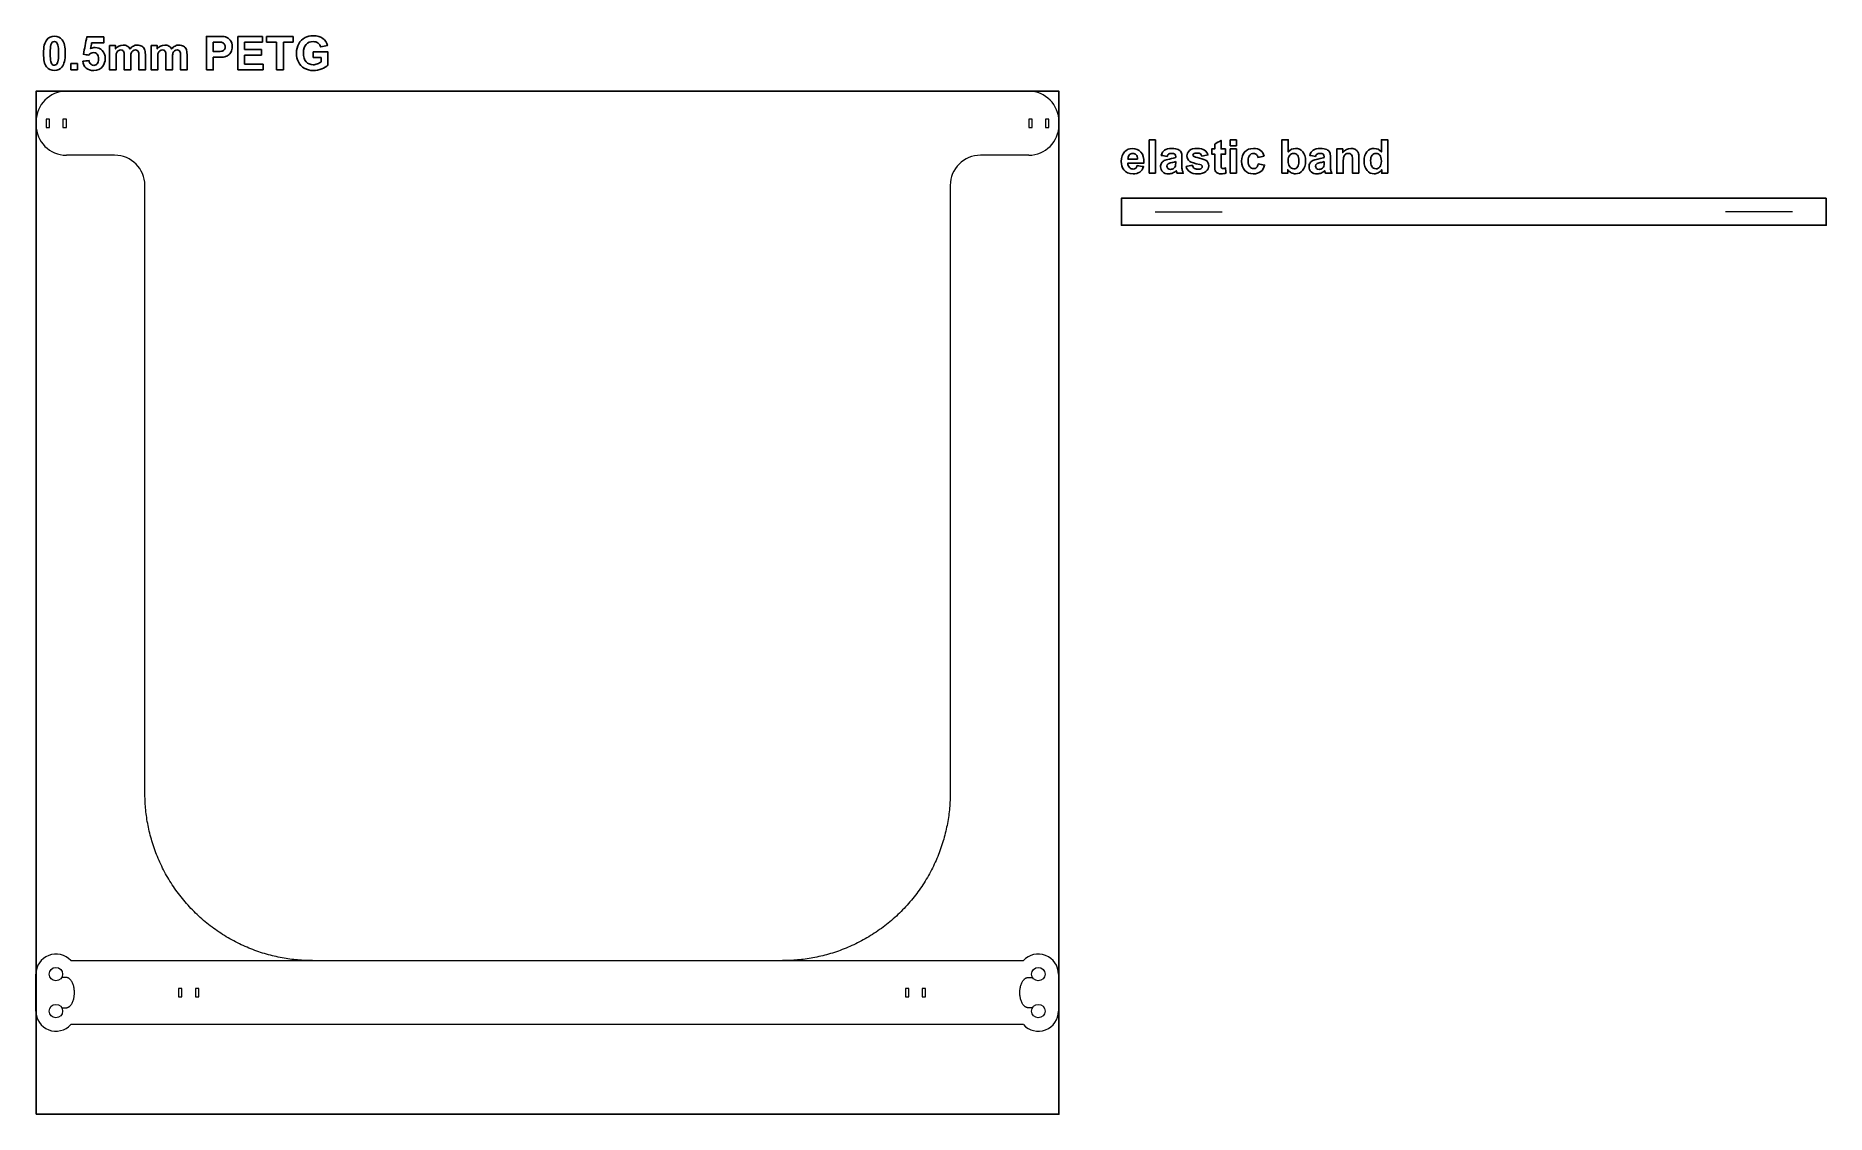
# Model space of a CAD drawing. Header units: millimetres. Extents: x -54 to 480, y -106 to 215.
import ezdxf

# ---------------------------------------------------------------- set-up
doc = ezdxf.new("R2010")
doc.units = ezdxf.units.MM
doc.header["$MEASUREMENT"] = 0
doc.layers.add('cut', color=1, linetype='Continuous', lineweight=0, true_color=0xff0000)
doc.layers.add('elastic', color=162, linetype='Continuous', true_color=0x181bd3)
doc.layers.add('stock', color=92, linetype='Continuous', true_color=0x01bc14)

msp = doc.modelspace()

# ---------------------------------------------------------------- linework, layer by layer
at = {"layer": 'cut'}
for p, q in [((-44.73, 198.47), (242.07, 198.47)), ((-53.73, 188.42), (-53.73, 189.47)), ((251.07, 189.47), (251.07, 188.42)), ((-30.33, 179.42), (-44.73, 179.42)), ((242.07, 179.42), (227.67, 179.42)), ((-21.33, -10.58), (-21.33, 170.42)), ((218.67, 170.42), (218.67, -10.58)), ((-43.38, -60.58), (240.47, -60.58)), ((-44.82, -65.59), (-46.1, -65.59)), ((241.91, -65.59), (243.19, -65.59)), ((-46.1, -74.62), (-44.82, -74.62)), ((243.19, -74.62), (241.91, -74.62)), ((240.47, -79.63), (-43.38, -79.63))]:
    msp.add_line(p, q, dxfattribs=at)
for points in [[(-49.73, 187.7), (-49.73, 190.2), (-50.73, 190.2), (-50.73, 187.7)], [(-44.73, 187.7), (-44.73, 190.2), (-45.73, 190.2), (-45.73, 187.7)], [(243.07, 187.7), (243.07, 190.2), (242.07, 190.2), (242.07, 187.7)], [(248.07, 187.7), (248.07, 190.2), (247.07, 190.2), (247.07, 187.7)], [(-10.28, -71.35), (-10.28, -68.85), (-11.28, -68.85), (-11.28, -71.35)], [(-5.28, -71.35), (-5.28, -68.85), (-6.28, -68.85), (-6.28, -71.35)], [(206.32, -71.35), (206.32, -68.85), (205.32, -68.85), (205.32, -71.35)], [(211.32, -71.35), (211.32, -68.85), (210.32, -68.85), (210.32, -71.35)]]:
    msp.add_lwpolyline(points, close=True, dxfattribs=at)
for points in [[(279.7, 162.57), (299.7, 162.57)], [(469.7, 162.57), (449.7, 162.57)], [(-53.83, -75.6), (-53.83, -64.6)], [(250.92, -64.6), (250.92, -75.6)]]:
    msp.add_lwpolyline(points, dxfattribs=at)
for centre in [(-47.83, -64.6), (244.92, -64.6), (-47.83, -75.6), (244.92, -75.6)]:
    msp.add_circle(centre, 2, dxfattribs=at)
for centre, radius, start, end in [((-44.73, 189.47), 9, 90, 180), ((242.07, 189.47), 9, 0, 90), ((-44.73, 188.42), 9, 180, 270), ((242.07, 188.42), 9, 270, 360), ((-30.33, 170.42), 9, 0, 90), ((227.67, 170.42), 9, 90, 180), ((-47.83, -64.6), 6, 42.1314, 180.0006), ((244.92, -64.6), 6, 359.9994, 137.8686), ((-47.83, -75.6), 6, 179.9994, 317.8686), ((244.92, -75.6), 6, 222.1314, 0.0006)]:
    msp.add_arc(centre, radius, start, end, dxfattribs=at)
for points in [[(28.67, -60.58), (-21.33, -60.58), (-21.33, -10.58)], [(218.67, -10.58), (218.67, -60.58), (168.67, -60.58)]]:
    msp.add_rational_spline(points, [1, 0.707106781187, 1], degree=2, dxfattribs=at)
for points in [[(-44.82, -74.62), (-42.32, -74.62), (-42.32, -70.1), (-42.32, -65.59), (-44.82, -65.59)], [(241.91, -74.62), (239.41, -74.62), (239.41, -70.1), (239.41, -65.59), (241.91, -65.59)]]:
    msp.add_rational_spline(points, [1, 0.707106781187, 1, 0.707106781187, 1], degree=2, knots=[23.012835, 23.012835, 23.012835, 26.939825, 26.939825, 30.866816, 30.866816, 30.866816], dxfattribs=at)
at = {"layer": 'elastic'}
for p, q in [((277.97, 174.02), (277.97, 184.02)), ((277.97, 184.02), (279.88, 184.02)), ((279.88, 184.02), (279.88, 174.02)), ((302.04, 182.25), (302.04, 184.02)), ((302.04, 184.02), (303.96, 184.02)), ((303.96, 182.25), (302.04, 182.25)), ((303.96, 184.02), (303.96, 182.25)), ((302.04, 174.02), (302.04, 181.27)), ((302.04, 181.27), (303.96, 181.27)), ((303.96, 181.27), (303.96, 174.02)), ((279.88, 174.02), (277.97, 174.02)), ((303.96, 174.02), (302.04, 174.02))]:
    msp.add_line(p, q, dxfattribs=at)
msp.add_lwpolyline([(479.7, 166.57), (269.7, 166.57), (269.7, 158.57), (479.7, 158.57)], close=True, dxfattribs=at)
for points, knots in [([(274.39, 176.33), (274.29, 175.96), (274.13, 175.7), (273.93, 175.54), (273.73, 175.37), (273.47, 175.29), (273.17, 175.29), (272.73, 175.29), (272.36, 175.45), (272.07, 175.76), (271.77, 176.08), (271.62, 176.52), (271.6, 177.09), (273.2, 177.09), (274.81, 177.09), (276.41, 177.09), (276.43, 178.56), (276.14, 179.65), (275.51, 180.36), (274.89, 181.07), (274.04, 181.43), (272.96, 181.43), (272, 181.43), (271.21, 181.09), (270.58, 180.41), (269.95, 179.73), (269.64, 178.79), (269.64, 177.59), (269.64, 176.58), (269.88, 175.75), (270.36, 175.09), (270.96, 174.27), (271.89, 173.86), (273.15, 173.86), (273.95, 173.86), (274.61, 174.04), (275.14, 174.41), (275.67, 174.77), (276.06, 175.31), (276.3, 176.01), (275.67, 176.11), (275.03, 176.22), (274.39, 176.33)], [-14, -14, -14, -14, -13, -13, -13, -12, -12, -12, -11, -11, -11, -10, -10, -10, -9, -9, -9, -8, -8, -8, -7, -7, -7, -6, -6, -6, -5, -5, -5, -4, -4, -4, -3, -3, -3, -2, -2, -2, -1, -1, -1, 0, 0, 0, 0]), ([(283.28, 179.06), (283.4, 179.39), (283.55, 179.63), (283.75, 179.76), (283.94, 179.9), (284.2, 179.96), (284.54, 179.96), (285.05, 179.96), (285.39, 179.88), (285.57, 179.73), (285.76, 179.57), (285.85, 179.31), (285.85, 178.94), (285.85, 178.88), (285.85, 178.81), (285.85, 178.75), (285.5, 178.6), (284.88, 178.45), (283.98, 178.28), (283.32, 178.15), (282.81, 178), (282.46, 177.83), (282.11, 177.66), (281.83, 177.41), (281.64, 177.09), (281.44, 176.77), (281.34, 176.41), (281.34, 176), (281.34, 175.38), (281.56, 174.87), (281.99, 174.46), (282.42, 174.06), (283.01, 173.86), (283.75, 173.86), (284.18, 173.86), (284.57, 173.94), (284.95, 174.1), (285.32, 174.26), (285.67, 174.49), (286, 174.81), (286.01, 174.78), (286.03, 174.7), (286.06, 174.59), (286.14, 174.34), (286.2, 174.15), (286.25, 174.02), (286.88, 174.02), (287.51, 174.02), (288.15, 174.02), (287.98, 174.37), (287.86, 174.69), (287.8, 174.99), (287.74, 175.3), (287.71, 175.76), (287.71, 176.4), (287.72, 177.15), (287.72, 177.89), (287.73, 178.64), (287.73, 179.47), (287.64, 180.04), (287.47, 180.35), (287.3, 180.67), (287.01, 180.92), (286.59, 181.13), (286.17, 181.33), (285.54, 181.43), (284.68, 181.43), (283.74, 181.43), (283.03, 181.26), (282.55, 180.92), (282.07, 180.59), (281.74, 180.07), (281.54, 179.37), (282.12, 179.26), (282.7, 179.16), (283.28, 179.06)], [-25, -25, -25, -25, -24, -24, -24, -23, -23, -23, -22, -22, -22, -21, -21, -21, -20, -20, -20, -19, -19, -19, -18, -18, -18, -17, -17, -17, -16, -16, -16, -15, -15, -15, -14, -14, -14, -13, -13, -13, -12, -12, -12, -11, -11, -11, -10, -10, -10, -9, -9, -9, -8, -8, -8, -7, -7, -7, -6, -6, -6, -5, -5, -5, -4, -4, -4, -3, -3, -3, -2, -2, -2, -1, -1, -1, 0, 0, 0, 0]), ([(288.94, 176.09), (289.12, 175.4), (289.5, 174.86), (290.07, 174.46), (290.65, 174.06), (291.43, 173.86), (292.42, 173.86), (293.5, 173.86), (294.32, 174.1), (294.88, 174.57), (295.43, 175.05), (295.71, 175.62), (295.71, 176.29), (295.71, 176.89), (295.51, 177.37), (295.11, 177.71), (294.71, 178.05), (293.99, 178.33), (292.97, 178.56), (291.95, 178.8), (291.35, 178.98), (291.18, 179.1), (291.05, 179.2), (290.99, 179.31), (290.99, 179.45), (290.99, 179.61), (291.06, 179.74), (291.21, 179.84), (291.43, 179.98), (291.79, 180.05), (292.29, 180.05), (292.69, 180.05), (293, 179.98), (293.22, 179.83), (293.43, 179.68), (293.58, 179.46), (293.66, 179.18), (294.26, 179.29), (294.86, 179.4), (295.46, 179.51), (295.28, 180.14), (294.95, 180.62), (294.47, 180.94), (293.99, 181.27), (293.25, 181.43), (292.26, 181.43), (291.22, 181.43), (290.45, 181.22), (289.95, 180.79), (289.46, 180.36), (289.21, 179.83), (289.21, 179.21), (289.21, 178.51), (289.5, 177.97), (290.07, 177.57), (290.48, 177.29), (291.46, 176.98), (293.01, 176.64), (293.34, 176.56), (293.55, 176.48), (293.65, 176.39), (293.74, 176.29), (293.79, 176.17), (293.79, 176.03), (293.79, 175.81), (293.7, 175.64), (293.53, 175.51), (293.28, 175.33), (292.91, 175.24), (292.42, 175.24), (291.97, 175.24), (291.62, 175.34), (291.37, 175.53), (291.11, 175.73), (290.95, 176.01), (290.87, 176.38), (290.23, 176.28), (289.58, 176.19), (288.94, 176.09)], [-26, -26, -26, -26, -25, -25, -25, -24, -24, -24, -23, -23, -23, -22, -22, -22, -21, -21, -21, -20, -20, -20, -19, -19, -19, -18, -18, -18, -17, -17, -17, -16, -16, -16, -15, -15, -15, -14, -14, -14, -13, -13, -13, -12, -12, -12, -11, -11, -11, -10, -10, -10, -9, -9, -9, -8, -8, -8, -7, -7, -7, -6, -6, -6, -5, -5, -5, -4, -4, -4, -3, -3, -3, -2, -2, -2, -1, -1, -1, 0, 0, 0, 0]), ([(300.71, 181.27), (300.71, 180.76), (300.71, 180.25), (300.71, 179.74), (300.27, 179.74), (299.84, 179.74), (299.4, 179.74), (299.4, 178.76), (299.4, 177.79), (299.4, 176.82), (299.4, 176.23), (299.41, 175.88), (299.44, 175.78), (299.46, 175.69), (299.52, 175.61), (299.61, 175.54), (299.7, 175.48), (299.81, 175.45), (299.93, 175.45), (300.11, 175.45), (300.37, 175.51), (300.7, 175.63), (300.76, 175.14), (300.81, 174.64), (300.87, 174.14), (300.42, 173.95), (299.92, 173.86), (299.35, 173.86), (299.01, 173.86), (298.7, 173.92), (298.42, 174.03), (298.14, 174.15), (297.94, 174.3), (297.81, 174.48), (297.68, 174.67), (297.59, 174.91), (297.54, 175.23), (297.5, 175.45), (297.48, 175.9), (297.48, 176.58), (297.48, 177.63), (297.48, 178.68), (297.48, 179.74), (297.18, 179.74), (296.89, 179.74), (296.6, 179.74), (296.6, 180.25), (296.6, 180.76), (296.6, 181.27), (296.89, 181.27), (297.18, 181.27), (297.48, 181.27), (297.48, 181.74), (297.48, 182.22), (297.48, 182.7), (298.12, 183.08), (298.76, 183.45), (299.4, 183.82), (299.4, 182.97), (299.4, 182.12), (299.4, 181.27), (299.84, 181.27), (300.27, 181.27), (300.71, 181.27)], [0, 0, 0, 0, 1, 1, 1, 2, 2, 2, 3, 3, 3, 4, 4, 4, 5, 5, 5, 6, 6, 6, 7, 7, 7, 8, 8, 8, 9, 9, 9, 10, 10, 10, 11, 11, 11, 12, 12, 12, 13, 13, 13, 14, 14, 14, 15, 15, 15, 16, 16, 16, 17, 17, 17, 18, 18, 18, 19, 19, 19, 20, 20, 20, 21, 21, 21, 21]), ([(312.24, 179.12), (312.01, 179.9), (311.64, 180.48), (311.12, 180.86), (310.6, 181.24), (309.89, 181.43), (309.01, 181.43), (307.93, 181.43), (307.08, 181.1), (306.45, 180.43), (305.81, 179.76), (305.5, 178.83), (305.5, 177.64), (305.5, 176.45), (305.81, 175.53), (306.44, 174.86), (307.07, 174.19), (307.92, 173.86), (308.98, 173.86), (309.91, 173.86), (310.65, 174.08), (311.21, 174.52), (311.76, 174.96), (312.14, 175.61), (312.33, 176.48), (311.71, 176.58), (311.08, 176.69), (310.45, 176.8), (310.36, 176.29), (310.19, 175.94), (309.96, 175.73), (309.73, 175.52), (309.43, 175.42), (309.07, 175.42), (308.58, 175.42), (308.19, 175.6), (307.9, 175.95), (307.61, 176.31), (307.47, 176.91), (307.47, 177.77), (307.47, 178.55), (307.61, 179.1), (307.9, 179.43), (308.18, 179.76), (308.56, 179.92), (309.04, 179.92), (309.4, 179.92), (309.69, 179.83), (309.92, 179.63), (310.14, 179.44), (310.29, 179.16), (310.35, 178.78), (310.98, 178.9), (311.61, 179.01), (312.24, 179.12)], [-18, -18, -18, -18, -17, -17, -17, -16, -16, -16, -15, -15, -15, -14, -14, -14, -13, -13, -13, -12, -12, -12, -11, -11, -11, -10, -10, -10, -9, -9, -9, -8, -8, -8, -7, -7, -7, -6, -6, -6, -5, -5, -5, -4, -4, -4, -3, -3, -3, -2, -2, -2, -1, -1, -1, 0, 0, 0, 0]), ([(317.49, 174.02), (317.49, 177.35), (317.49, 180.69), (317.49, 184.02), (318.13, 184.02), (318.77, 184.02), (319.41, 184.02), (319.41, 182.82), (319.41, 181.62), (319.41, 180.42), (320, 181.09), (320.7, 181.43), (321.51, 181.43), (322.39, 181.43), (323.12, 181.11), (323.7, 180.47), (324.28, 179.83), (324.56, 178.91), (324.56, 177.72), (324.56, 176.48), (324.27, 175.53), (323.68, 174.86), (323.09, 174.19), (322.38, 173.86), (321.54, 173.86), (321.12, 173.86), (320.71, 173.96), (320.31, 174.17), (319.91, 174.37), (319.56, 174.68), (319.27, 175.09), (319.27, 174.73), (319.27, 174.38), (319.27, 174.02), (318.68, 174.02), (318.08, 174.02), (317.49, 174.02)], [0, 0, 0, 0, 1, 1, 1, 2, 2, 2, 3, 3, 3, 4, 4, 4, 5, 5, 5, 6, 6, 6, 7, 7, 7, 8, 8, 8, 9, 9, 9, 10, 10, 10, 11, 11, 11, 12, 12, 12, 12]), ([(327.54, 179.06), (327.66, 179.39), (327.81, 179.63), (328, 179.76), (328.19, 179.9), (328.46, 179.96), (328.8, 179.96), (329.31, 179.96), (329.65, 179.88), (329.83, 179.73), (330.01, 179.57), (330.1, 179.31), (330.1, 178.94), (330.1, 178.88), (330.1, 178.81), (330.1, 178.75), (329.76, 178.6), (329.14, 178.45), (328.24, 178.28), (327.58, 178.15), (327.07, 178), (326.72, 177.83), (326.36, 177.66), (326.09, 177.41), (325.89, 177.09), (325.7, 176.77), (325.6, 176.41), (325.6, 176), (325.6, 175.38), (325.82, 174.87), (326.25, 174.46), (326.68, 174.06), (327.26, 173.86), (328.01, 173.86), (328.43, 173.86), (328.83, 173.94), (329.2, 174.1), (329.58, 174.26), (329.93, 174.49), (330.25, 174.81), (330.27, 174.78), (330.29, 174.7), (330.32, 174.59), (330.39, 174.34), (330.46, 174.15), (330.51, 174.02), (331.14, 174.02), (331.77, 174.02), (332.4, 174.02), (332.23, 174.37), (332.12, 174.69), (332.06, 174.99), (332, 175.3), (331.97, 175.76), (331.97, 176.4), (331.97, 177.15), (331.98, 177.89), (331.99, 178.64), (331.99, 179.47), (331.9, 180.04), (331.73, 180.35), (331.56, 180.67), (331.27, 180.92), (330.85, 181.13), (330.43, 181.33), (329.79, 181.43), (328.94, 181.43), (328, 181.43), (327.29, 181.26), (326.81, 180.92), (326.33, 180.59), (325.99, 180.07), (325.8, 179.37), (326.38, 179.26), (326.96, 179.16), (327.54, 179.06)], [-25, -25, -25, -25, -24, -24, -24, -23, -23, -23, -22, -22, -22, -21, -21, -21, -20, -20, -20, -19, -19, -19, -18, -18, -18, -17, -17, -17, -16, -16, -16, -15, -15, -15, -14, -14, -14, -13, -13, -13, -12, -12, -12, -11, -11, -11, -10, -10, -10, -9, -9, -9, -8, -8, -8, -7, -7, -7, -6, -6, -6, -5, -5, -5, -4, -4, -4, -3, -3, -3, -2, -2, -2, -1, -1, -1, 0, 0, 0, 0]), ([(340.46, 174.02), (339.83, 174.02), (339.19, 174.02), (338.55, 174.02), (338.55, 175.25), (338.55, 176.49), (338.55, 177.72), (338.55, 178.5), (338.51, 179.01), (338.43, 179.24), (338.34, 179.47), (338.21, 179.64), (338.03, 179.77), (337.84, 179.9), (337.62, 179.96), (337.36, 179.96), (337.03, 179.96), (336.73, 179.87), (336.47, 179.69), (336.2, 179.51), (336.02, 179.27), (335.93, 178.97), (335.83, 178.67), (335.78, 178.11), (335.78, 177.3), (335.78, 176.21), (335.78, 175.11), (335.78, 174.02), (335.14, 174.02), (334.5, 174.02), (333.86, 174.02), (333.86, 176.44), (333.86, 178.85), (333.86, 181.27), (334.46, 181.27), (335.05, 181.27), (335.64, 181.27), (335.64, 180.91), (335.64, 180.56), (335.64, 180.2), (336.27, 181.02), (337.07, 181.43), (338.03, 181.43), (338.45, 181.43), (338.84, 181.35), (339.19, 181.2), (339.54, 181.05), (339.8, 180.85), (339.98, 180.62), (340.16, 180.38), (340.29, 180.11), (340.36, 179.81), (340.43, 179.51), (340.46, 179.08), (340.46, 178.52), (340.46, 177.02), (340.46, 175.52), (340.46, 174.02)], [0, 0, 0, 0, 1, 1, 1, 2, 2, 2, 3, 3, 3, 4, 4, 4, 5, 5, 5, 6, 6, 6, 7, 7, 7, 8, 8, 8, 9, 9, 9, 10, 10, 10, 11, 11, 11, 12, 12, 12, 13, 13, 13, 14, 14, 14, 15, 15, 15, 16, 16, 16, 17, 17, 17, 18, 18, 18, 19, 19, 19, 19]), ([(349.05, 174.02), (348.46, 174.02), (347.87, 174.02), (347.27, 174.02), (347.27, 174.38), (347.27, 174.73), (347.27, 175.09), (346.98, 174.67), (346.63, 174.36), (346.23, 174.16), (345.82, 173.96), (345.42, 173.86), (345.01, 173.86), (344.18, 173.86), (343.46, 174.19), (342.87, 174.86), (342.28, 175.53), (341.98, 176.47), (341.98, 177.67), (341.98, 178.9), (342.27, 179.83), (342.85, 180.47), (343.42, 181.11), (344.15, 181.43), (345.03, 181.43), (345.84, 181.43), (346.54, 181.09), (347.14, 180.42), (347.14, 181.62), (347.14, 182.82), (347.14, 184.02), (347.77, 184.02), (348.41, 184.02), (349.05, 184.02), (349.05, 180.69), (349.05, 177.35), (349.05, 174.02)], [0, 0, 0, 0, 1, 1, 1, 2, 2, 2, 3, 3, 3, 4, 4, 4, 5, 5, 5, 6, 6, 6, 7, 7, 7, 8, 8, 8, 9, 9, 9, 10, 10, 10, 11, 11, 11, 12, 12, 12, 12]), ([(274.5, 178.26), (274.49, 178.82), (274.35, 179.24), (274.07, 179.53), (273.8, 179.82), (273.47, 179.96), (273.08, 179.96), (272.66, 179.96), (272.31, 179.81), (272.04, 179.51), (271.77, 179.2), (271.63, 178.79), (271.64, 178.26), (272.59, 178.26), (273.55, 178.26), (274.5, 178.26)], [0, 0, 0, 0, 1, 1, 1, 2, 2, 2, 3, 3, 3, 4, 4, 4, 5, 5, 5, 5]), ([(285.85, 177.5), (285.6, 177.42), (285.21, 177.32), (284.68, 177.21), (284.15, 177.09), (283.8, 176.98), (283.64, 176.87), (283.39, 176.69), (283.26, 176.47), (283.26, 176.2), (283.26, 175.93), (283.36, 175.7), (283.56, 175.5), (283.76, 175.31), (284.02, 175.21), (284.33, 175.21), (284.67, 175.21), (285, 175.32), (285.31, 175.55), (285.55, 175.72), (285.7, 175.93), (285.77, 176.18), (285.82, 176.35), (285.85, 176.66), (285.85, 177.12), (285.85, 177.25), (285.85, 177.37), (285.85, 177.5)], [0, 0, 0, 0, 1, 1, 1, 2, 2, 2, 3, 3, 3, 4, 4, 4, 5, 5, 5, 6, 6, 6, 7, 7, 7, 8, 8, 8, 9, 9, 9, 9]), ([(319.39, 177.8), (319.39, 177.05), (319.51, 176.49), (319.75, 176.14), (320.08, 175.63), (320.52, 175.37), (321.07, 175.37), (321.49, 175.37), (321.86, 175.55), (322.15, 175.91), (322.45, 176.28), (322.6, 176.84), (322.6, 177.62), (322.6, 178.45), (322.45, 179.05), (322.15, 179.41), (321.85, 179.78), (321.47, 179.96), (321, 179.96), (320.54, 179.96), (320.16, 179.78), (319.85, 179.43), (319.55, 179.07), (319.39, 178.53), (319.39, 177.8)], [0, 0, 0, 0, 1, 1, 1, 2, 2, 2, 3, 3, 3, 4, 4, 4, 5, 5, 5, 6, 6, 6, 7, 7, 7, 8, 8, 8, 8]), ([(330.1, 177.5), (329.86, 177.42), (329.47, 177.32), (328.94, 177.21), (328.4, 177.09), (328.06, 176.98), (327.89, 176.87), (327.64, 176.69), (327.52, 176.47), (327.52, 176.2), (327.52, 175.93), (327.62, 175.7), (327.82, 175.5), (328.02, 175.31), (328.27, 175.21), (328.58, 175.21), (328.93, 175.21), (329.26, 175.32), (329.57, 175.55), (329.8, 175.72), (329.96, 175.93), (330.03, 176.18), (330.08, 176.35), (330.1, 176.66), (330.1, 177.12), (330.1, 177.25), (330.1, 177.37), (330.1, 177.5)], [0, 0, 0, 0, 1, 1, 1, 2, 2, 2, 3, 3, 3, 4, 4, 4, 5, 5, 5, 6, 6, 6, 7, 7, 7, 8, 8, 8, 9, 9, 9, 9]), ([(343.94, 177.8), (343.94, 177.03), (344.04, 176.47), (344.26, 176.12), (344.57, 175.62), (345, 175.37), (345.55, 175.37), (345.99, 175.37), (346.37, 175.56), (346.68, 175.93), (346.99, 176.31), (347.14, 176.87), (347.14, 177.62), (347.14, 178.45), (346.99, 179.05), (346.69, 179.41), (346.39, 179.78), (346.01, 179.96), (345.54, 179.96), (345.08, 179.96), (344.7, 179.78), (344.4, 179.42), (344.09, 179.06), (343.94, 178.52), (343.94, 177.8)], [0, 0, 0, 0, 1, 1, 1, 2, 2, 2, 3, 3, 3, 4, 4, 4, 5, 5, 5, 6, 6, 6, 7, 7, 7, 8, 8, 8, 8])]:
    msp.add_open_spline(points, degree=3, knots=knots, dxfattribs=at)
at = {"layer": 'stock'}
for p, q in [((6.35, 204.83), (6.35, 214.83)), ((6.35, 214.83), (13.77, 214.83)), ((13.77, 214.83), (13.77, 213.13)), ((14.95, 213.13), (14.95, 214.83)), ((14.95, 214.83), (22.9, 214.83)), ((22.9, 214.83), (22.9, 213.13)), ((13.77, 213.13), (8.37, 213.13)), ((8.37, 213.13), (8.37, 210.92)), ((8.37, 210.92), (13.39, 210.92)), ((13.39, 209.23), (8.37, 209.23)), ((8.37, 209.23), (8.37, 206.51)), ((13.39, 210.92), (13.39, 209.23)), ((17.92, 213.13), (14.95, 213.13)), ((17.92, 204.83), (17.92, 213.13)), ((22.9, 213.13), (19.94, 213.13)), ((19.94, 213.13), (19.94, 204.83)), ((-43.36, 204.83), (-43.36, 206.74)), ((-43.36, 206.74), (-41.44, 206.74)), ((-41.44, 204.83), (-43.36, 204.83)), ((-41.44, 206.74), (-41.44, 204.83)), ((13.96, 204.83), (6.35, 204.83)), ((8.37, 206.51), (13.96, 206.51)), ((13.96, 206.51), (13.96, 204.83)), ((19.94, 204.83), (17.92, 204.83))]:
    msp.add_line(p, q, dxfattribs=at)
msp.add_lwpolyline([(-53.73, -106.33), (251.07, -106.33), (251.07, 198.47), (-53.73, 198.47)], close=True, dxfattribs=at)
for points, knots in [([(-48.29, 214.87), (-47.33, 214.87), (-46.57, 214.52), (-46.02, 213.83), (-45.37, 213.01), (-45.05, 211.65), (-45.05, 209.76), (-45.05, 207.87), (-45.38, 206.51), (-46.03, 205.68), (-46.57, 205), (-47.33, 204.66), (-48.29, 204.66), (-49.27, 204.66), (-50.05, 205.03), (-50.65, 205.78), (-51.24, 206.53), (-51.54, 207.86), (-51.54, 209.78), (-51.54, 211.66), (-51.21, 213.02), (-50.56, 213.84), (-50.02, 214.53), (-49.26, 214.87), (-48.29, 214.87)], [0, 0, 0, 0, 1, 1, 1, 2, 2, 2, 3, 3, 3, 4, 4, 4, 5, 5, 5, 6, 6, 6, 7, 7, 7, 8, 8, 8, 8]), ([(-39.86, 207.4), (-39.74, 206.56), (-39.4, 205.89), (-38.81, 205.4), (-38.23, 204.9), (-37.48, 204.66), (-36.56, 204.66), (-35.4, 204.66), (-34.5, 205.1), (-33.85, 205.98), (-33.37, 206.62), (-33.13, 207.36), (-33.13, 208.18), (-33.13, 209.17), (-33.43, 209.97), (-34.02, 210.59), (-34.61, 211.21), (-35.33, 211.52), (-36.18, 211.52), (-36.63, 211.52), (-37.06, 211.41), (-37.49, 211.2), (-37.39, 211.76), (-37.29, 212.33), (-37.19, 212.9), (-35.98, 212.9), (-34.78, 212.9), (-33.57, 212.9), (-33.57, 213.49), (-33.57, 214.09), (-33.57, 214.69), (-35.26, 214.69), (-36.95, 214.69), (-38.64, 214.69), (-38.97, 212.95), (-39.3, 211.22), (-39.63, 209.48), (-39.11, 209.41), (-38.59, 209.33), (-38.07, 209.26), (-37.63, 209.75), (-37.14, 209.99), (-36.59, 209.99), (-36.15, 209.99), (-35.79, 209.84), (-35.52, 209.53), (-35.24, 209.22), (-35.1, 208.76), (-35.1, 208.15), (-35.1, 207.49), (-35.24, 207), (-35.52, 206.68), (-35.8, 206.35), (-36.13, 206.19), (-36.54, 206.19), (-36.89, 206.19), (-37.19, 206.32), (-37.46, 206.57), (-37.73, 206.82), (-37.89, 207.16), (-37.95, 207.6), (-38.58, 207.53), (-39.22, 207.46), (-39.86, 207.4)], [-21, -21, -21, -21, -20, -20, -20, -19, -19, -19, -18, -18, -18, -17, -17, -17, -16, -16, -16, -15, -15, -15, -14, -14, -14, -13, -13, -13, -12, -12, -12, -11, -11, -11, -10, -10, -10, -9, -9, -9, -8, -8, -8, -7, -7, -7, -6, -6, -6, -5, -5, -5, -4, -4, -4, -3, -3, -3, -2, -2, -2, -1, -1, -1, 0, 0, 0, 0]), ([(-2.97, 204.83), (-2.97, 208.16), (-2.97, 211.49), (-2.97, 214.83), (-1.89, 214.83), (-0.81, 214.83), (0.27, 214.83), (1.5, 214.83), (2.3, 214.78), (2.67, 214.68), (3.25, 214.53), (3.73, 214.2), (4.11, 213.7), (4.5, 213.19), (4.69, 212.55), (4.69, 211.75), (4.69, 211.14), (4.58, 210.62), (4.36, 210.2), (4.14, 209.78), (3.85, 209.45), (3.51, 209.22), (3.17, 208.98), (2.82, 208.82), (2.46, 208.74), (1.98, 208.65), (1.28, 208.6), (0.37, 208.6), (-0.07, 208.6), (-0.51, 208.6), (-0.95, 208.6), (-0.95, 207.34), (-0.95, 206.08), (-0.95, 204.83), (-1.62, 204.83), (-2.29, 204.83), (-2.97, 204.83)], [0, 0, 0, 0, 1, 1, 1, 2, 2, 2, 3, 3, 3, 4, 4, 4, 5, 5, 5, 6, 6, 6, 7, 7, 7, 8, 8, 8, 9, 9, 9, 10, 10, 10, 11, 11, 11, 12, 12, 12, 12]), ([(28.85, 208.5), (28.85, 209.06), (28.85, 209.63), (28.85, 210.19), (30.3, 210.19), (31.76, 210.19), (33.21, 210.19), (33.21, 208.86), (33.21, 207.53), (33.21, 206.2), (32.78, 205.79), (32.17, 205.43), (31.37, 205.12), (30.56, 204.81), (29.75, 204.66), (28.93, 204.66), (27.88, 204.66), (26.97, 204.87), (26.19, 205.31), (25.42, 205.75), (24.83, 206.38), (24.44, 207.2), (24.05, 208.01), (23.85, 208.9), (23.85, 209.86), (23.85, 210.9), (24.07, 211.83), (24.51, 212.64), (24.95, 213.45), (25.58, 214.07), (26.43, 214.5), (27.07, 214.83), (27.86, 215), (28.82, 215), (30.06, 215), (31.03, 214.74), (31.73, 214.22), (32.43, 213.69), (32.88, 212.97), (33.08, 212.06), (32.41, 211.93), (31.74, 211.81), (31.07, 211.68), (30.93, 212.17), (30.66, 212.56), (30.28, 212.84), (29.89, 213.13), (29.4, 213.27), (28.82, 213.27), (27.94, 213.27), (27.24, 212.99), (26.72, 212.43), (26.19, 211.87), (25.93, 211.04), (25.93, 209.94), (25.93, 208.75), (26.2, 207.86), (26.73, 207.27), (27.25, 206.68), (27.94, 206.38), (28.8, 206.38), (29.22, 206.38), (29.65, 206.46), (30.07, 206.63), (30.5, 206.8), (30.86, 207), (31.17, 207.23), (31.17, 207.66), (31.17, 208.08), (31.17, 208.5), (30.4, 208.5), (29.62, 208.5), (28.85, 208.5)], [0, 0, 0, 0, 1, 1, 1, 2, 2, 2, 3, 3, 3, 4, 4, 4, 5, 5, 5, 6, 6, 6, 7, 7, 7, 8, 8, 8, 9, 9, 9, 10, 10, 10, 11, 11, 11, 12, 12, 12, 13, 13, 13, 14, 14, 14, 15, 15, 15, 16, 16, 16, 17, 17, 17, 18, 18, 18, 19, 19, 19, 20, 20, 20, 21, 21, 21, 22, 22, 22, 23, 23, 23, 24, 24, 24, 24]), ([(-48.29, 213.28), (-48.53, 213.28), (-48.73, 213.2), (-48.92, 213.06), (-49.1, 212.91), (-49.24, 212.64), (-49.34, 212.26), (-49.47, 211.77), (-49.54, 210.93), (-49.54, 209.76), (-49.54, 208.58), (-49.48, 207.78), (-49.36, 207.34), (-49.24, 206.9), (-49.09, 206.61), (-48.91, 206.46), (-48.73, 206.32), (-48.53, 206.24), (-48.29, 206.24), (-48.06, 206.24), (-47.86, 206.32), (-47.67, 206.47), (-47.49, 206.61), (-47.35, 206.88), (-47.25, 207.26), (-47.12, 207.75), (-47.05, 208.58), (-47.05, 209.76), (-47.05, 210.93), (-47.11, 211.74), (-47.23, 212.18), (-47.35, 212.61), (-47.5, 212.91), (-47.68, 213.06), (-47.86, 213.2), (-48.06, 213.28), (-48.29, 213.28)], [0, 0, 0, 0, 1, 1, 1, 2, 2, 2, 3, 3, 3, 4, 4, 4, 5, 5, 5, 6, 6, 6, 7, 7, 7, 8, 8, 8, 9, 9, 9, 10, 10, 10, 11, 11, 11, 12, 12, 12, 12]), ([(-31.85, 212.07), (-31.26, 212.07), (-30.67, 212.07), (-30.08, 212.07), (-30.08, 211.74), (-30.08, 211.41), (-30.08, 211.08), (-29.45, 211.85), (-28.7, 212.23), (-27.82, 212.23), (-27.36, 212.23), (-26.96, 212.14), (-26.62, 211.95), (-26.28, 211.76), (-26, 211.47), (-25.78, 211.08), (-25.46, 211.47), (-25.12, 211.76), (-24.75, 211.95), (-24.38, 212.14), (-23.99, 212.23), (-23.57, 212.23), (-23.04, 212.23), (-22.59, 212.13), (-22.22, 211.91), (-21.85, 211.69), (-21.57, 211.38), (-21.39, 210.96), (-21.26, 210.65), (-21.19, 210.15), (-21.19, 209.46), (-21.19, 207.91), (-21.19, 206.37), (-21.19, 204.83), (-21.83, 204.83), (-22.47, 204.83), (-23.11, 204.83), (-23.11, 206.21), (-23.11, 207.59), (-23.11, 208.97), (-23.11, 209.68), (-23.18, 210.15), (-23.31, 210.36), (-23.49, 210.63), (-23.76, 210.77), (-24.13, 210.77), (-24.4, 210.77), (-24.65, 210.69), (-24.88, 210.52), (-25.12, 210.36), (-25.29, 210.12), (-25.4, 209.8), (-25.5, 209.49), (-25.55, 208.99), (-25.55, 208.3), (-25.55, 207.14), (-25.55, 205.99), (-25.55, 204.83), (-26.19, 204.83), (-26.83, 204.83), (-27.47, 204.83), (-27.47, 206.15), (-27.47, 207.47), (-27.47, 208.8), (-27.47, 209.5), (-27.5, 209.96), (-27.57, 210.16), (-27.64, 210.36), (-27.75, 210.52), (-27.89, 210.62), (-28.03, 210.72), (-28.23, 210.77), (-28.47, 210.77), (-28.77, 210.77), (-29.03, 210.69), (-29.27, 210.53), (-29.51, 210.37), (-29.68, 210.14), (-29.78, 209.84), (-29.88, 209.54), (-29.93, 209.04), (-29.93, 208.35), (-29.93, 207.17), (-29.93, 206), (-29.93, 204.83), (-30.57, 204.83), (-31.21, 204.83), (-31.85, 204.83), (-31.85, 207.24), (-31.85, 209.66), (-31.85, 212.07)], [0, 0, 0, 0, 1, 1, 1, 2, 2, 2, 3, 3, 3, 4, 4, 4, 5, 5, 5, 6, 6, 6, 7, 7, 7, 8, 8, 8, 9, 9, 9, 10, 10, 10, 11, 11, 11, 12, 12, 12, 13, 13, 13, 14, 14, 14, 15, 15, 15, 16, 16, 16, 17, 17, 17, 18, 18, 18, 19, 19, 19, 20, 20, 20, 21, 21, 21, 22, 22, 22, 23, 23, 23, 24, 24, 24, 25, 25, 25, 26, 26, 26, 27, 27, 27, 28, 28, 28, 29, 29, 29, 30, 30, 30, 30]), ([(-19.43, 212.07), (-18.84, 212.07), (-18.25, 212.07), (-17.66, 212.07), (-17.66, 211.74), (-17.66, 211.41), (-17.66, 211.08), (-17.03, 211.85), (-16.28, 212.23), (-15.4, 212.23), (-14.94, 212.23), (-14.54, 212.14), (-14.2, 211.95), (-13.85, 211.76), (-13.57, 211.47), (-13.36, 211.08), (-13.04, 211.47), (-12.69, 211.76), (-12.33, 211.95), (-11.96, 212.14), (-11.56, 212.23), (-11.15, 212.23), (-10.61, 212.23), (-10.16, 212.13), (-9.8, 211.91), (-9.43, 211.69), (-9.15, 211.38), (-8.97, 210.96), (-8.84, 210.65), (-8.77, 210.15), (-8.77, 209.46), (-8.77, 207.91), (-8.77, 206.37), (-8.77, 204.83), (-9.41, 204.83), (-10.05, 204.83), (-10.69, 204.83), (-10.69, 206.21), (-10.69, 207.59), (-10.69, 208.97), (-10.69, 209.68), (-10.76, 210.15), (-10.89, 210.36), (-11.06, 210.63), (-11.34, 210.77), (-11.71, 210.77), (-11.97, 210.77), (-12.23, 210.69), (-12.46, 210.52), (-12.7, 210.36), (-12.87, 210.12), (-12.97, 209.8), (-13.08, 209.49), (-13.13, 208.99), (-13.13, 208.3), (-13.13, 207.14), (-13.13, 205.99), (-13.13, 204.83), (-13.77, 204.83), (-14.41, 204.83), (-15.05, 204.83), (-15.05, 206.15), (-15.05, 207.47), (-15.05, 208.8), (-15.05, 209.5), (-15.08, 209.96), (-15.15, 210.16), (-15.22, 210.36), (-15.32, 210.52), (-15.47, 210.62), (-15.61, 210.72), (-15.81, 210.77), (-16.05, 210.77), (-16.35, 210.77), (-16.61, 210.69), (-16.85, 210.53), (-17.09, 210.37), (-17.25, 210.14), (-17.36, 209.84), (-17.46, 209.54), (-17.51, 209.04), (-17.51, 208.35), (-17.51, 207.17), (-17.51, 206), (-17.51, 204.83), (-18.15, 204.83), (-18.79, 204.83), (-19.43, 204.83), (-19.43, 207.24), (-19.43, 209.66), (-19.43, 212.07)], [0, 0, 0, 0, 1, 1, 1, 2, 2, 2, 3, 3, 3, 4, 4, 4, 5, 5, 5, 6, 6, 6, 7, 7, 7, 8, 8, 8, 9, 9, 9, 10, 10, 10, 11, 11, 11, 12, 12, 12, 13, 13, 13, 14, 14, 14, 15, 15, 15, 16, 16, 16, 17, 17, 17, 18, 18, 18, 19, 19, 19, 20, 20, 20, 21, 21, 21, 22, 22, 22, 23, 23, 23, 24, 24, 24, 25, 25, 25, 26, 26, 26, 27, 27, 27, 28, 28, 28, 29, 29, 29, 30, 30, 30, 30]), ([(-0.95, 213.13), (-0.95, 212.19), (-0.95, 211.24), (-0.95, 210.3), (-0.58, 210.3), (-0.21, 210.3), (0.16, 210.3), (0.95, 210.3), (1.48, 210.35), (1.75, 210.45), (2.02, 210.56), (2.23, 210.72), (2.38, 210.94), (2.54, 211.17), (2.61, 211.43), (2.61, 211.72), (2.61, 212.09), (2.51, 212.39), (2.29, 212.62), (2.08, 212.86), (1.81, 213.01), (1.48, 213.07), (1.24, 213.11), (0.75, 213.13), (0.03, 213.13), (-0.3, 213.13), (-0.62, 213.13), (-0.95, 213.13)], [0, 0, 0, 0, 1, 1, 1, 2, 2, 2, 3, 3, 3, 4, 4, 4, 5, 5, 5, 6, 6, 6, 7, 7, 7, 8, 8, 8, 9, 9, 9, 9])]:
    msp.add_open_spline(points, degree=3, knots=knots, dxfattribs=at)

doc.saveas('drawing.dxf')
